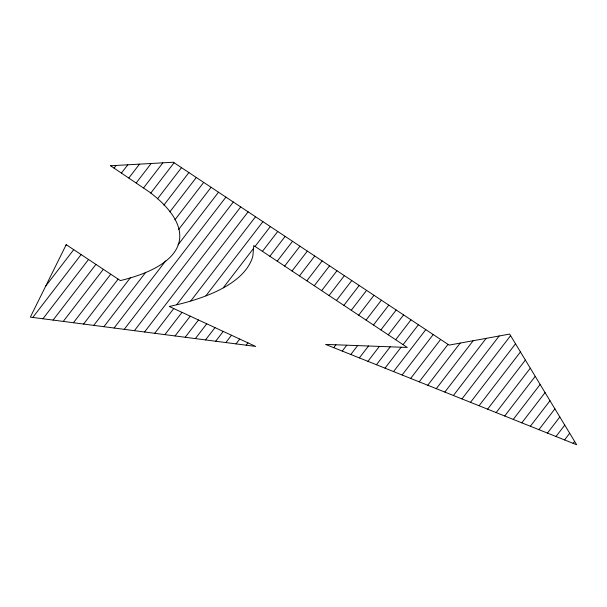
<?xml version="1.0" encoding="UTF-8"?>
<svg xmlns="http://www.w3.org/2000/svg" width="607" height="607" viewBox="0 0 607 607"><rect width="100%" height="100%" fill="white"/><g stroke="black" fill="none" stroke-linecap="round" stroke-linejoin="round"><path stroke-width="0.91" d="M114.086 168.101L116.127 165.453M65.897 245.304L66.322 244.75M121.483 173.018L127.804 164.793M45.715 286.087L73.728 249.659M128.889 177.927L139.489 164.14M32.778 317.446L81.126 254.568M136.264 182.874L151.166 163.488M42.938 318.766L88.531 259.477M143.555 187.927L162.851 162.835M53.097 320.086L95.936 264.386M150.764 193.094L174.08 162.759M63.265 321.414L103.334 269.303M157.547 198.8L181.485 167.669M73.424 322.734L110.74 274.212M163.875 205.113L188.891 172.578M83.584 324.055L118.137 279.121M169.877 211.843L196.296 177.487M93.744 325.375L130.353 277.771M174.869 219.878L203.694 182.396M103.911 326.695L145.741 272.3M178.549 229.636L211.099 187.305M114.07 328.023L165.703 260.873M178.026 244.849L218.505 192.214M124.23 329.343L225.91 197.123M134.39 330.663L233.308 202.025M144.549 331.983L240.713 206.934M154.717 333.311L173.754 308.546M176.796 304.593L248.119 211.843M164.876 334.632L182.001 312.362M190.765 300.966L255.524 216.752M175.036 335.952L190.249 316.171M205.902 295.806L262.922 221.661M185.196 337.272L198.489 319.988M223.277 287.756L253.521 248.43M255.039 246.45L270.327 226.57M195.363 338.592L206.737 323.797M262.444 251.359L277.733 231.479M205.523 339.92L214.984 327.613M269.849 256.268L285.138 236.389M215.682 341.24L223.232 331.43M277.247 261.177L292.536 241.298M225.842 342.56L231.472 335.239M284.653 266.086L299.941 246.199M236.002 343.881L239.719 339.055M292.05 270.995L307.347 251.108M246.169 345.208L247.967 342.864M299.456 275.912L314.752 256.017M306.854 280.821L322.15 260.927M314.259 285.73L329.555 265.836M321.657 290.639L336.961 270.745M329.062 295.548L344.366 275.654M336.46 300.457L351.764 280.563M343.865 305.374L359.169 285.472M351.263 310.283L366.575 290.374M333.706 347.652L335.914 344.784M358.669 315.192L373.98 295.283M342.257 351.066L346.779 345.193M366.067 320.101L381.378 300.192M350.808 354.488L357.644 345.595M373.472 325.011L388.784 305.101M359.359 357.902L368.51 346.005M380.877 329.927L396.189 310.01M367.91 361.324L379.375 346.407M388.275 334.836L403.594 314.919M376.454 364.739L390.24 346.809M395.681 339.745L410.992 319.828M385.005 368.153L401.106 347.219M403.078 344.655L418.398 324.737M393.556 371.575L425.803 329.639M402.107 374.989L433.208 334.548M410.658 378.411L440.606 339.457M419.209 381.826L448.012 344.366M427.76 385.24L460.167 343.092M436.304 388.662L473.164 340.724M444.855 392.076L486.161 338.357M453.406 395.491L499.159 335.99M461.957 398.913L510.593 335.663M470.508 402.327L515.518 343.797M479.06 405.749L520.442 351.931M487.603 409.164L525.366 360.057M496.154 412.578L530.29 368.191M504.705 416L535.215 376.325M513.256 419.414L540.139 384.459M521.808 422.836L545.063 392.592M530.359 426.251L549.988 400.719M538.91 429.665L554.912 408.852M547.453 433.087L559.836 416.986M556.004 436.501L564.76 425.12M564.556 439.923L569.685 433.254M573.107 443.338L574.609 441.38M110.724 165.757L173.306 162.244L449.127 345.102L509.637 334.085L576.65 444.756L325.572 344.404L407.289 347.447L253.764 245.6L252.869 256.055A335.967 106.604 9.5 0 1 169.262 306.467L255.706 346.445L30.35 317.127L66.209 244.674L120.353 280.586A260.744 82.734 9.5 0 0 149.641 192.146L110.557 165.764"/></g></svg>
